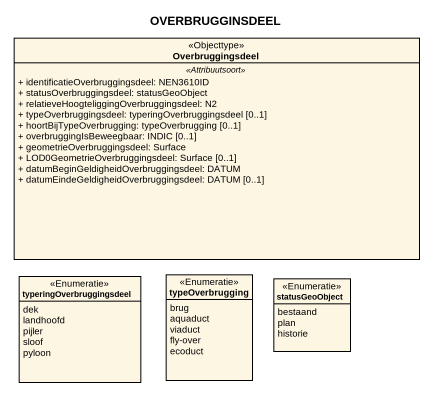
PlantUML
@startuml
title OVERBRUGGINSDEEL
hide circle
hide empty members
skinparam classAttributeIconSize 0
class Overbruggingsdeel <<Objecttype>> {
  .. <<Attribuutsoort>> ..
  + identificatieOverbruggingsdeel: NEN3610ID
  + statusOverbruggingsdeel: statusGeoObject
  + relatieveHoogteliggingOverbruggingsdeel: N2
  + typeOverbruggingsdeel: typeringOverbruggingsdeel [0..1]
  + hoortBijTypeOverbrugging: typeOverbrugging [0..1]
  + overbruggingIsBeweegbaar: INDIC [0..1]
  + geometrieOverbruggingsdeel: Surface
  + LOD0GeometrieOverbruggingsdeel: Surface [0..1]
  + datumBeginGeldigheidOverbruggingsdeel: DATUM
  + datumEindeGeldigheidOverbruggingsdeel: DATUM [0..1]
}
enum typeringOverbruggingsdeel <<Enumeratie>> {
  dek
  landhoofd
  pijler
  sloof
  pyloon
}
enum typeOverbrugging <<Enumeratie>> {
  brug
  aquaduct
  viaduct
  fly-over
  ecoduct
}
enum statusGeoObject <<Enumeratie>> {
  bestaand
  plan
  historie
}
@enduml
